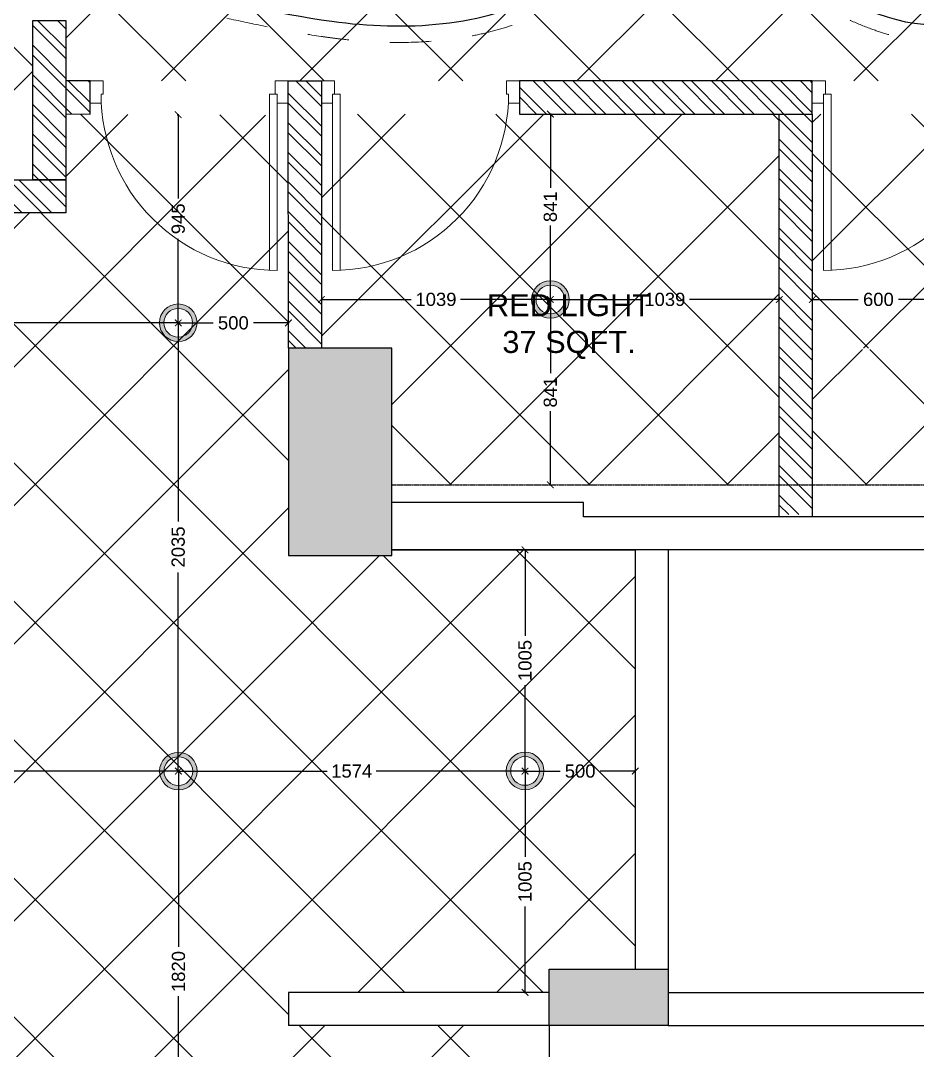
# Model space of a CAD drawing. Header units: millimetres. Extents: x 1464389 to 1998638, y -29162 to 256806.
# Drawn here: x 1804120 to 1808190, y 201636 to 206310 of the extents above; entities that cross this region are included whole.
import ezdxf

# ---------------------------------------------------------------- set-up
doc = ezdxf.new("R2010")
doc.units = ezdxf.units.MM
doc.header["$LTSCALE"] = 15
doc.header["$PDMODE"] = 35
doc.linetypes.add('DASHED2', pattern=[0.375, 0.25, -0.125])
doc.linetypes.add('JIS_02_1.2', pattern=[2.5, 1.25, -1.25])
doc.layers.get('0').update_dxf_attribs({"lineweight": 5})
for name, color, linetype in [('0_COVE_loop', 30, 'Continuous'), ('GFC Columns', 6, 'Continuous'), ('GFC Walls', 14, 'Continuous'), ('Layer 1', 7, 'Continuous'), ('NEW WALL', 5, 'Continuous'), ('S-col-3', 3, 'Continuous'), ('Text', 250, 'Continuous')]:
    doc.layers.add(name, color=color, linetype=linetype)
for name, color, linetype, lineweight in [('A-Walls', 1, 'Continuous', 30), ('DOOR', 124, 'Continuous', 9), ('Hatch', 252, 'Continuous', 15), ('hidden line', 251, 'JIS_02_1.2', 20), ('ledge wall line', 252, 'Continuous', 13)]:
    doc.layers.add(name, color=color, linetype=linetype, lineweight=lineweight)
doc.styles.add('ARIAL', font='arial.ttf')
doc.dimstyles.new('SC-25', dxfattribs={"dimtxt": 60, "dimasz": 30, "dimexe": 0, "dimexo": 0, "dimgap": 25, "dimtad": 0, "dimdec": 0, "dimzin": 0, "dimdsep": 46, "dimtxsty": 'ARIAL', "dimblk": 'ARCHTICK', "dimcen": 0.09, "dimdle": 3, "dimclrd": 251, "dimclre": 251, "dimclrt": 1, "dimadec": 0, "dimazin": 0, "dimtfac": 1, "dimtdec": 0, "dimtofl": 0, "dimtmove": 0, "dimatfit": 2, "dimfxl": 100, "dimtolj": 1, "dimtzin": 0, "dimarcsym": 0})
pattern_1 = [(45, (656328.93, 99855.36), (-314.30896, 314.30896), []), (135, (656328.93, 99855.36), (-314.30896, -314.30896), [])]

# ---------------------------------------------------------------- blocks, each defined once
blk = doc.blocks.new('terrace site dwg')
at = {"layer": 'GFC Columns'}
for p, q in [((2568414.5, 862258.2), (2568414.5, 861318.2)), ((2568414.5, 861318.2), (2568884.5, 861318.2))]:
    blk.add_line(p, q, dxfattribs=at)
blk.add_lwpolyline([(2568884.5, 861318.2), (2568884.5, 862258.2), (2568414.5, 862258.2)], dxfattribs=at)
blk.add_lwpolyline([(2569598.5, 859439.6), (2570138.5, 859439.6), (2570138.5, 859184.6), (2569598.5, 859184.6)], close=True, dxfattribs=at)
at = {"layer": 'GFC Walls'}
for p, q in [((2569754.5, 861558.2), (2568884.5, 861558.2)), ((2569754.5, 861493.2), (2569754.5, 861558.2)), ((2573624.5, 861493.2), (2569754.5, 861493.2)), ((2574099.5, 861343.2), (2568884.5, 861343.2)), ((2568884.5, 861343.2), (2569988.5, 861343.2)), ((2569988.5, 861343.2), (2569988.5, 859439.6)), ((2570138.5, 861343.2), (2570138.5, 859439.6)), ((2569598.5, 859334.6), (2568414.5, 859334.6)), ((2568414.5, 859334.6), (2568414.5, 859184.6)), ((2570138.5, 859334.6), (2576488.5, 859334.6)), ((2569598.5, 859184.6), (2568414.5, 859184.6)), ((2569598.5, 859184.6), (2569598.5, 858168.2)), ((2570138.5, 859184.6), (2576488.5, 859184.6))]:
    blk.add_line(p, q, dxfattribs=at)
at = {"layer": 'GFC Walls', "color": 252, "linetype": 'DASHED2', "ltscale": 0.01, "true_color": 0x939598}
blk.add_lwpolyline([(2568885.5, 861638.2), (2576488.5, 861638.2)], dxfattribs=at)
blk = doc.blocks.new('D900')
for points in [[(0, 840), (0, 900), (100, 900), (100, 850), (60, 850), (60, 840)], [(0, 60), (0, 0), (100, 0), (100, 50), (60, 50), (60, 60)]]:
    blk.add_lwpolyline(points, close=True)
blk.add_lwpolyline([(60, 850, -0.414214), (860, 50), (60, 50), (60, 85), (859.2, 85)], format="xyb")
blk = doc.blocks.new('DOOR TERRACE')
at = {"layer": 'DOOR'}
for p, xscale, yscale, zscale, rotation in [((1154640.1, -155014.6), -0.9999563330010446, 0.9999563330010446, 0.9999563330010446, 89.99999998047635), ((1157018.8, -155014.6), 1.000017408152323, 1.000017408152323, 1.000017408152323, 270.0000000195236)]:
    blk.add_blockref('D900', p, dxfattribs=dict(at, xscale=xscale, yscale=yscale, zscale=zscale, rotation=rotation))
at = {"layer": 'DOOR', "rotation": 270.0000000195236}
blk.add_blockref('D900', (1154790.1, -155014.6), dxfattribs=at)
blk = doc.blocks.new('INTERNAL WALLS FIFFTH')
at = {"layer": 'NEW WALL', "ltscale": 0.25}
for points in [[(1153479.8, -155462.6), (1153479.8, -154740.4), (1153629.8, -154740.4), (1153629.8, -155462.6)], [(1153629.8, -155163.9), (1153740.1, -155164.6), (1153740.1, -155014.6), (1153629.8, -155013.9)], [(1154640.1, -155014.6), (1154790.1, -155014.6), (1154790.8, -156227.5), (1154640.8, -156227.5)], [(1155690.1, -155164.6), (1157018.8, -155164.6), (1157018.8, -155014.6), (1155690.1, -155014.6)], [(1157018.8, -156992.7), (1156868.8, -156992.7), (1156868.8, -155164.6), (1157018.8, -155164.6)], [(1151181.8, -155462.6), (1153629.8, -155462.6), (1153629.8, -155612.6), (1151181.8, -155612.6)]]:
    blk.add_lwpolyline(points, close=True, dxfattribs=at)
blk = doc.blocks.new('Hanging light')
h = blk.add_hatch(color=30)
h.dxf.hatch_style = 1
h.set_gradient(color1=(242, 103, 34), color2=(255, 255, 0), name='CYLINDER')
h.paths.add_polyline_path([(163326.4, 34665.3, 1), (163155.9, 34665.3, 1)])
h.paths.add_polyline_path([(163175.9, 34665.3, -1), (163306.4, 34665.3, -1)], flags=16)
at = {"color": 3}
for radius in [85.2, 65.2]:
    blk.add_circle((163241.2, 34665.3), radius, dxfattribs=at)
blk = doc.blocks.new('_ArchTick')
at = {"color": 0, "linetype": 'ByBlock', "const_width": 0.15}
blk.add_lwpolyline([(-0.5, -0.5), (0.5, 0.5)], dxfattribs=at)
blk = doc.blocks.new('*D1018')
at = {"color": 251, "lineweight": -2, "ltscale": 0.25, "transparency": 16777216}
for p, q in [((1802373.4, 204938.3), (1803490.7, 204938.3)), ((1802376.4, 204939.1), (1802376.4, 204938.3)), ((1804838.1, 204938.3), (1803720.7, 204938.3)), ((1804835.1, 204939.1), (1804835.1, 204938.3))]:
    blk.add_line(p, q, dxfattribs=at)
at = {"layer": 'Defpoints', "color": 0, "ltscale": 0.25, "transparency": 16777216}
for p in [(1802376.4, 204939.1), (1804835.1, 204939.1), (1804835.1, 204938.3)]:
    blk.add_point(p, dxfattribs=at)
at = {"color": 251, "lineweight": -2, "ltscale": 0.25, "transparency": 16777216, "xscale": 30, "yscale": 30, "zscale": 30, "rotation": 180}
blk.add_blockref('_ArchTick', (1802376.4, 204938.3), dxfattribs=at)
at = {"color": 251, "lineweight": -2, "ltscale": 0.25, "transparency": 16777216, "xscale": 30, "yscale": 30, "zscale": 30}
blk.add_blockref('_ArchTick', (1804835.1, 204938.3), dxfattribs=at)
at = {"color": 1, "ltscale": 0.25, "transparency": 16777216, "insert": (1803605.7, 204938.3), "char_height": 60, "attachment_point": 5, "style": 'ARIAL'}
blk.add_mtext('\\A1;2460', dxfattribs=at)
blk = doc.blocks.new('*D1019')
at = {"color": 251, "lineweight": -2, "ltscale": 0.25, "transparency": 16777216}
for p, q in [((1802373.4, 202904), (1803491, 202904)), ((1802376.4, 202904), (1802376.4, 202904)), ((1804838.7, 202904), (1803721, 202904))]:
    blk.add_line(p, q, dxfattribs=at)
at = {"layer": 'Defpoints', "color": 0, "ltscale": 0.25, "transparency": 16777216}
for p in [(1802376.4, 202904), (1804835.7, 202904), (1804835.7, 202904)]:
    blk.add_point(p, dxfattribs=at)
at = {"color": 251, "lineweight": -2, "ltscale": 0.25, "transparency": 16777216, "xscale": 30, "yscale": 30, "zscale": 30, "rotation": 180}
blk.add_blockref('_ArchTick', (1802376.4, 202904), dxfattribs=at)
at = {"color": 251, "lineweight": -2, "ltscale": 0.25, "transparency": 16777216, "xscale": 30, "yscale": 30, "zscale": 30}
blk.add_blockref('_ArchTick', (1804835.7, 202904), dxfattribs=at)
at = {"color": 1, "ltscale": 0.25, "transparency": 16777216, "insert": (1803606, 202904), "char_height": 60, "attachment_point": 5, "style": 'ARIAL'}
blk.add_mtext('\\A1;2460', dxfattribs=at)
blk = doc.blocks.new('*D1020')
at = {"color": 251, "lineweight": -2, "ltscale": 0.25, "transparency": 16777216}
for p, q in [((1804832.7, 202904), (1805510.9, 202904)), ((1804835.7, 202904), (1804835.7, 202904)), ((1806412.4, 202904), (1805734.2, 202904)), ((1806409.4, 202904), (1806409.4, 202904))]:
    blk.add_line(p, q, dxfattribs=at)
at = {"layer": 'Defpoints', "color": 0, "ltscale": 0.25, "transparency": 16777216}
for p in [(1804835.7, 202904), (1806409.4, 202904), (1806409.4, 202904)]:
    blk.add_point(p, dxfattribs=at)
at = {"color": 251, "lineweight": -2, "ltscale": 0.25, "transparency": 16777216, "xscale": 30, "yscale": 30, "zscale": 30, "rotation": 180}
blk.add_blockref('_ArchTick', (1804835.7, 202904), dxfattribs=at)
at = {"color": 251, "lineweight": -2, "ltscale": 0.25, "transparency": 16777216, "xscale": 30, "yscale": 30, "zscale": 30}
blk.add_blockref('_ArchTick', (1806409.4, 202904), dxfattribs=at)
at = {"color": 1, "ltscale": 0.25, "transparency": 16777216, "insert": (1805622.5, 202904), "char_height": 60, "attachment_point": 5, "style": 'ARIAL'}
blk.add_mtext('\\A1;1574', dxfattribs=at)
blk = doc.blocks.new('*D1021')
at = {"color": 251, "lineweight": -2, "ltscale": 0.25, "transparency": 16777216}
for p, q in [((1806406.4, 202904), (1806568.2, 202904)), ((1806912.4, 202904), (1806750.6, 202904))]:
    blk.add_line(p, q, dxfattribs=at)
at = {"layer": 'Defpoints', "color": 0, "ltscale": 0.25, "transparency": 16777216}
for p in [(1806409.4, 202904), (1806909.4, 202904), (1806909.4, 202904)]:
    blk.add_point(p, dxfattribs=at)
at = {"color": 251, "lineweight": -2, "ltscale": 0.25, "transparency": 16777216, "xscale": 30, "yscale": 30, "zscale": 30, "rotation": 180}
blk.add_blockref('_ArchTick', (1806409.4, 202904), dxfattribs=at)
at = {"color": 251, "lineweight": -2, "ltscale": 0.25, "transparency": 16777216, "xscale": 30, "yscale": 30, "zscale": 30}
blk.add_blockref('_ArchTick', (1806909.4, 202904), dxfattribs=at)
at = {"color": 1, "ltscale": 0.25, "transparency": 16777216, "insert": (1806659.4, 202904), "char_height": 60, "attachment_point": 5, "style": 'ARIAL'}
blk.add_mtext('\\A1;500', dxfattribs=at)
blk = doc.blocks.new('*D1022')
at = {"color": 251, "lineweight": -2, "ltscale": 0.25, "transparency": 16777216}
for p, q in [((1806409.4, 203911.3), (1806409.4, 203518.2)), ((1806409.4, 203908.3), (1806409.4, 203908.3)), ((1806409.4, 202901), (1806409.4, 203294.2)), ((1806409.4, 202904), (1806409.4, 202904))]:
    blk.add_line(p, q, dxfattribs=at)
at = {"layer": 'Defpoints', "color": 0, "ltscale": 0.25, "transparency": 16777216}
for p in [(1806409.4, 203908.3), (1806409.4, 203908.3), (1806409.4, 202904)]:
    blk.add_point(p, dxfattribs=at)
at = {"color": 251, "lineweight": -2, "ltscale": 0.25, "transparency": 16777216, "xscale": 30, "yscale": 30, "zscale": 30}
for p, rotation in [((1806409.4, 203908.3), 90), ((1806409.4, 202904), 270)]:
    blk.add_blockref('_ArchTick', p, dxfattribs=dict(at, rotation=rotation))
at = {"color": 1, "ltscale": 0.25, "transparency": 16777216, "insert": (1806409.4, 203406.2), "char_height": 60, "attachment_point": 5, "rotation": 90, "style": 'ARIAL'}
blk.add_mtext('\\A1;1005', dxfattribs=at)
blk = doc.blocks.new('*D1023')
at = {"color": 251, "lineweight": -2, "ltscale": 0.25, "transparency": 16777216}
for p, q in [((1806409.4, 202907.8), (1806409.4, 202514.3)), ((1806409.4, 202904.8), (1806409.4, 202904.8)), ((1806409.4, 201896.8), (1806409.4, 202290.3)), ((1806409.4, 201899.8), (1806409.4, 201899.8))]:
    blk.add_line(p, q, dxfattribs=at)
at = {"layer": 'Defpoints', "color": 0, "ltscale": 0.25, "transparency": 16777216}
for p in [(1806409.4, 202904.8), (1806409.4, 201899.8), (1806409.4, 201899.8)]:
    blk.add_point(p, dxfattribs=at)
at = {"color": 251, "lineweight": -2, "ltscale": 0.25, "transparency": 16777216, "xscale": 30, "yscale": 30, "zscale": 30}
for p, rotation in [((1806409.4, 202904.8), 90), ((1806409.4, 201899.8), 270)]:
    blk.add_blockref('_ArchTick', p, dxfattribs=dict(at, rotation=rotation))
at = {"color": 1, "ltscale": 0.25, "transparency": 16777216, "insert": (1806409.4, 202402.3), "char_height": 60, "attachment_point": 5, "rotation": 90, "style": 'ARIAL'}
blk.add_mtext('\\A1;1005', dxfattribs=at)
blk = doc.blocks.new('*D1028')
at = {"color": 251, "lineweight": -2, "ltscale": 0.25, "transparency": 16777216}
for p, q in [((1804829.6, 205883.4), (1804835.1, 205883.4)), ((1804835.1, 205886.4), (1804835.1, 205502.4)), ((1804835.1, 204935.3), (1804835.1, 205319.3)), ((1804838.1, 204938.3), (1804835.1, 204938.3))]:
    blk.add_line(p, q, dxfattribs=at)
at = {"layer": 'Defpoints', "color": 0, "ltscale": 0.25, "transparency": 16777216}
for p in [(1804829.6, 205883.4), (1804835.1, 205883.4), (1804838.1, 204938.3)]:
    blk.add_point(p, dxfattribs=at)
at = {"color": 251, "lineweight": -2, "ltscale": 0.25, "transparency": 16777216, "xscale": 30, "yscale": 30, "zscale": 30}
for p, rotation in [((1804835.1, 205883.4), 90), ((1804835.1, 204938.3), 270)]:
    blk.add_blockref('_ArchTick', p, dxfattribs=dict(at, rotation=rotation))
at = {"color": 1, "ltscale": 0.25, "transparency": 16777216, "insert": (1804835.1, 205410.9), "char_height": 60, "attachment_point": 5, "rotation": 90, "style": 'ARIAL'}
blk.add_mtext('\\A1;945', dxfattribs=at)
blk = doc.blocks.new('*D1029')
at = {"color": 251, "lineweight": -2, "ltscale": 0.25, "transparency": 16777216}
for p, q in [((1804832.1, 204938.3), (1804994, 204938.3)), ((1804835.1, 204938.7), (1804835.1, 204938.3)), ((1805338.3, 204938.3), (1805176.4, 204938.3)), ((1805335.3, 204938.3), (1805335.3, 204938.3))]:
    blk.add_line(p, q, dxfattribs=at)
at = {"layer": 'Defpoints', "color": 0, "ltscale": 0.25, "transparency": 16777216}
for p in [(1804835.1, 204938.7), (1805335.3, 204938.3), (1805335.3, 204938.3)]:
    blk.add_point(p, dxfattribs=at)
at = {"color": 251, "lineweight": -2, "ltscale": 0.25, "transparency": 16777216, "xscale": 30, "yscale": 30, "zscale": 30, "rotation": 180}
blk.add_blockref('_ArchTick', (1804835.1, 204938.3), dxfattribs=at)
at = {"color": 251, "lineweight": -2, "ltscale": 0.25, "transparency": 16777216, "xscale": 30, "yscale": 30, "zscale": 30}
blk.add_blockref('_ArchTick', (1805335.3, 204938.3), dxfattribs=at)
at = {"color": 1, "ltscale": 0.25, "transparency": 16777216, "insert": (1805085.2, 204938.3), "char_height": 60, "attachment_point": 5, "style": 'ARIAL'}
blk.add_mtext('\\A1;500', dxfattribs=at)
blk = doc.blocks.new('*D1030')
at = {"color": 251, "lineweight": -2, "ltscale": 0.25, "transparency": 16777216}
for p, q in [((1804835.1, 204941.7), (1804835.1, 204036.7)), ((1804835.1, 204938.7), (1804835.1, 204938.7)), ((1804835.1, 202901), (1804835.1, 203806)), ((1804835.7, 202904), (1804835.1, 202904))]:
    blk.add_line(p, q, dxfattribs=at)
at = {"layer": 'Defpoints', "color": 0, "ltscale": 0.25, "transparency": 16777216}
for p in [(1804835.1, 204938.7), (1804835.1, 204938.7), (1804835.7, 202904)]:
    blk.add_point(p, dxfattribs=at)
at = {"color": 251, "lineweight": -2, "ltscale": 0.25, "transparency": 16777216, "xscale": 30, "yscale": 30, "zscale": 30}
for p, rotation in [((1804835.1, 204938.7), 90), ((1804835.1, 202904), 270)]:
    blk.add_blockref('_ArchTick', p, dxfattribs=dict(at, rotation=rotation))
at = {"color": 1, "ltscale": 0.25, "transparency": 16777216, "insert": (1804835.1, 203921.4), "char_height": 60, "attachment_point": 5, "rotation": 90, "style": 'ARIAL'}
blk.add_mtext('\\A1;2035', dxfattribs=at)
blk = doc.blocks.new('*D1031')
at = {"color": 251, "lineweight": -2, "ltscale": 0.25, "transparency": 16777216}
for p, q in [((1804835.7, 202904), (1804836.2, 202904)), ((1804836.2, 202907), (1804836.2, 202106)), ((1804836.2, 201081.6), (1804836.2, 201882.6)), ((1804836.7, 201084.6), (1804836.2, 201084.6))]:
    blk.add_line(p, q, dxfattribs=at)
at = {"layer": 'Defpoints', "color": 0, "ltscale": 0.25, "transparency": 16777216}
for p in [(1804835.7, 202904), (1804836.2, 201084.6), (1804836.7, 201084.6)]:
    blk.add_point(p, dxfattribs=at)
at = {"color": 251, "lineweight": -2, "ltscale": 0.25, "transparency": 16777216, "xscale": 30, "yscale": 30, "zscale": 30}
for p, rotation in [((1804836.2, 202904), 90), ((1804836.2, 201084.6), 270)]:
    blk.add_blockref('_ArchTick', p, dxfattribs=dict(at, rotation=rotation))
at = {"color": 1, "ltscale": 0.25, "transparency": 16777216, "insert": (1804836.2, 201994.3), "char_height": 60, "attachment_point": 5, "rotation": 90, "style": 'ARIAL'}
blk.add_mtext('\\A1;1820', dxfattribs=at)
blk = doc.blocks.new('*D1032')
at = {"color": 251, "lineweight": -2, "ltscale": 0.25, "transparency": 16777216}
for p, q in [((1806521.4, 205044.8), (1806932.1, 205044.8)), ((1807566.4, 205044.8), (1807155.7, 205044.8))]:
    blk.add_line(p, q, dxfattribs=at)
at = {"layer": 'Defpoints', "color": 0, "ltscale": 0.25, "transparency": 16777216}
for p in [(1806524.4, 205044.8), (1807563.4, 205044.8), (1807563.4, 205044.8)]:
    blk.add_point(p, dxfattribs=at)
at = {"color": 251, "lineweight": -2, "ltscale": 0.25, "transparency": 16777216, "xscale": 30, "yscale": 30, "zscale": 30, "rotation": 180}
blk.add_blockref('_ArchTick', (1806524.4, 205044.8), dxfattribs=at)
at = {"color": 251, "lineweight": -2, "ltscale": 0.25, "transparency": 16777216, "xscale": 30, "yscale": 30, "zscale": 30}
blk.add_blockref('_ArchTick', (1807563.4, 205044.8), dxfattribs=at)
at = {"color": 1, "ltscale": 0.25, "transparency": 16777216, "insert": (1807043.9, 205044.8), "char_height": 60, "attachment_point": 5, "style": 'ARIAL'}
blk.add_mtext('\\A1;1039', dxfattribs=at)
blk = doc.blocks.new('*D1033')
at = {"color": 251, "lineweight": -2, "ltscale": 0.25, "transparency": 16777216}
for p, q in [((1805482.4, 205044.8), (1805893.1, 205044.8)), ((1806527.4, 205044.8), (1806116.7, 205044.8))]:
    blk.add_line(p, q, dxfattribs=at)
at = {"layer": 'Defpoints', "color": 0, "ltscale": 0.25, "transparency": 16777216}
for p in [(1805485.4, 205044.8), (1805485.4, 205044.8), (1806524.4, 205044.8)]:
    blk.add_point(p, dxfattribs=at)
at = {"color": 251, "lineweight": -2, "ltscale": 0.25, "transparency": 16777216, "xscale": 30, "yscale": 30, "zscale": 30, "rotation": 180}
blk.add_blockref('_ArchTick', (1805485.4, 205044.8), dxfattribs=at)
at = {"color": 251, "lineweight": -2, "ltscale": 0.25, "transparency": 16777216, "xscale": 30, "yscale": 30, "zscale": 30}
blk.add_blockref('_ArchTick', (1806524.4, 205044.8), dxfattribs=at)
at = {"color": 1, "ltscale": 0.25, "transparency": 16777216, "insert": (1806004.9, 205044.8), "char_height": 60, "attachment_point": 5, "style": 'ARIAL'}
blk.add_mtext('\\A1;1039', dxfattribs=at)
blk = doc.blocks.new('*D1034')
at = {"color": 251, "lineweight": -2, "ltscale": 0.25, "transparency": 16777216}
for p, q in [((1806524.4, 205889.3), (1806524.4, 205551.1)), ((1806524.4, 205886.3), (1806524.4, 205886.3)), ((1806524.4, 205041.8), (1806524.4, 205380)), ((1806524.4, 205044.8), (1806524.4, 205044.8))]:
    blk.add_line(p, q, dxfattribs=at)
at = {"layer": 'Defpoints', "color": 0, "ltscale": 0.25, "transparency": 16777216}
for p in [(1806524.4, 205886.3), (1806524.4, 205886.3), (1806524.4, 205044.8)]:
    blk.add_point(p, dxfattribs=at)
at = {"color": 251, "lineweight": -2, "ltscale": 0.25, "transparency": 16777216, "xscale": 30, "yscale": 30, "zscale": 30}
for p, rotation in [((1806524.4, 205886.3), 90), ((1806524.4, 205044.8), 270)]:
    blk.add_blockref('_ArchTick', p, dxfattribs=dict(at, rotation=rotation))
at = {"color": 1, "ltscale": 0.25, "transparency": 16777216, "insert": (1806524.4, 205465.5), "char_height": 60, "attachment_point": 5, "rotation": 90, "style": 'ARIAL'}
blk.add_mtext('\\A1;841', dxfattribs=at)
blk = doc.blocks.new('*D1035')
at = {"color": 251, "lineweight": -2, "ltscale": 0.25, "transparency": 16777216}
for p, q in [((1806524.4, 205047.8), (1806524.4, 204709.6)), ((1806524.4, 205044.8), (1806524.4, 205044.8)), ((1806524.4, 204200.3), (1806524.4, 204538.5)), ((1806524.4, 204203.3), (1806524.4, 204203.3))]:
    blk.add_line(p, q, dxfattribs=at)
at = {"layer": 'Defpoints', "color": 0, "ltscale": 0.25, "transparency": 16777216}
for p in [(1806524.4, 205044.8), (1806524.4, 204203.3), (1806524.4, 204203.3)]:
    blk.add_point(p, dxfattribs=at)
at = {"color": 251, "lineweight": -2, "ltscale": 0.25, "transparency": 16777216, "xscale": 30, "yscale": 30, "zscale": 30}
for p, rotation in [((1806524.4, 205044.8), 90), ((1806524.4, 204203.3), 270)]:
    blk.add_blockref('_ArchTick', p, dxfattribs=dict(at, rotation=rotation))
at = {"color": 1, "ltscale": 0.25, "transparency": 16777216, "insert": (1806524.4, 204624.1), "char_height": 60, "attachment_point": 5, "rotation": 90, "style": 'ARIAL'}
blk.add_mtext('\\A1;841', dxfattribs=at)
blk = doc.blocks.new('*D1039')
at = {"color": 251, "lineweight": -2, "ltscale": 0.25, "transparency": 16777216}
for p, q in [((1807710.4, 205044.8), (1807922.1, 205044.8)), ((1808316.4, 205044.8), (1808104.8, 205044.8))]:
    blk.add_line(p, q, dxfattribs=at)
at = {"layer": 'Defpoints', "color": 0, "ltscale": 0.25, "transparency": 16777216}
for p in [(1807713.4, 205044.8), (1807713.4, 205044.8), (1808313.4, 205044.8)]:
    blk.add_point(p, dxfattribs=at)
at = {"color": 251, "lineweight": -2, "ltscale": 0.25, "transparency": 16777216, "xscale": 30, "yscale": 30, "zscale": 30, "rotation": 180}
blk.add_blockref('_ArchTick', (1807713.4, 205044.8), dxfattribs=at)
at = {"color": 251, "lineweight": -2, "ltscale": 0.25, "transparency": 16777216, "xscale": 30, "yscale": 30, "zscale": 30}
blk.add_blockref('_ArchTick', (1808313.4, 205044.8), dxfattribs=at)
at = {"color": 1, "ltscale": 0.25, "transparency": 16777216, "insert": (1808013.4, 205044.8), "char_height": 60, "attachment_point": 5, "style": 'ARIAL'}
blk.add_mtext('\\A1;600', dxfattribs=at)
blk = doc.blocks.new('curved light terrace')
at = {"layer": 'hidden line', "color": 31, "ltscale": 10, "true_color": 0xfecc66}
blk.add_open_spline([(1018461.1, -248271.9), (1018506.7, -248277.5), (1018552.5, -248284.5), (1018651.8, -248301.6), (1018705.3, -248312.1), (1018813.2, -248334.2), (1018867.6, -248345.9), (1018977.3, -248369.2), (1019032.7, -248380.7), (1019144.7, -248402.2), (1019201.3, -248412.2), (1019273.4, -248422.7), (1019288.3, -248424.8), (1019318.2, -248428.7), (1019333.2, -248430.6), (1019378.3, -248435.7), (1019408.4, -248438.6), (1019499.2, -248445.7), (1019560.1, -248448.2), (1019681.9, -248447.6), (1019742.9, -248444.6), (1019864.3, -248432), (1019924.8, -248422.5), (1020044.4, -248395.8), (1020103.6, -248378.6), (1020178.4, -248351.1), (1020195, -248344.6), (1020244.5, -248324), (1020277.1, -248308.8), (1020313.6, -248289.7), (1020318.1, -248287.4), (1020326.5, -248282.9), (1020330.5, -248280.7), (1020338.5, -248276.3), (1020342.5, -248274.1), (1020354.3, -248267.4), (1020362.2, -248262.9), (1020385.6, -248249.2), (1020400.9, -248239.8), (1020438.6, -248216.4), (1020460.6, -248202.2), (1020504, -248174.3), (1020525.3, -248160.5), (1020567.3, -248134), (1020588, -248121.3), (1020628.8, -248097.7), (1020648.9, -248086.7), (1020684.2, -248069.4), (1020699.5, -248062.5), (1020729.7, -248050.4), (1020744.6, -248045.2), (1020764.5, -248039.4), (1020769.6, -248038), (1020779, -248035.7), (1020783.3, -248034.7), (1020790.2, -248033.3), (1020792.9, -248032.8), (1020800.8, -248031.3), (1020806.1, -248030.5), (1020816.7, -248029), (1020822.1, -248028.4), (1020838.3, -248026.9), (1020849.3, -248026.3), (1020871.5, -248026.1), (1020882.9, -248026.5), (1020911.6, -248028.4), (1020929.2, -248030.6), (1020965.2, -248036.7), (1020983.6, -248040.6), (1021021, -248050.2), (1021040, -248055.9), (1021078.6, -248068.6), (1021098.1, -248075.7), (1021137.7, -248091.2), (1021157.8, -248099.6), (1021208.6, -248122), (1021239.6, -248136.6), (1021302.2, -248167.5), (1021333.9, -248183.6), (1021397.5, -248216.6), (1021429.5, -248233.4), (1021493.8, -248266.9), (1021526.1, -248283.5), (1021590.9, -248315.6), (1021623.3, -248331.1), (1021688.4, -248360.2), (1021721, -248373.7), (1021779.4, -248395.2), (1021805.2, -248403.8), (1021857, -248418.6), (1021882.9, -248424.9), (1021929.6, -248433.4), (1021950.4, -248436.3), (1021991.9, -248439.9), (1022012.8, -248440.5), (1022054.5, -248439.4), (1022075.3, -248437.5), (1022113.4, -248431.5), (1022130.7, -248427.7), (1022155.8, -248420.6), (1022163.7, -248418.2), (1022174.3, -248414.5), (1022176.9, -248413.6), (1022182.3, -248411.6), (1022184.9, -248410.6), (1022192.8, -248407.5), (1022198, -248405.4), (1022213.6, -248398.7), (1022223.7, -248393.9), (1022249.1, -248381), (1022264.1, -248372.5), (1022293.4, -248354.6), (1022307.8, -248345.1), (1022335.9, -248325.6), (1022349.8, -248315.5), (1022377.1, -248295), (1022390.6, -248284.5), (1022417.3, -248263.6), (1022430.6, -248253.1), (1022457, -248232.2), (1022470.1, -248221.9), (1022496.3, -248201.7), (1022509.3, -248191.8), (1022538.9, -248170.2), (1022555.4, -248158.6), (1022588.5, -248137.2), (1022605.1, -248127.3), (1022624.3, -248117), (1022627, -248115.6), (1022632.5, -248112.8), (1022635.2, -248111.4), (1022643.4, -248107.4), (1022648.9, -248104.8), (1022665.5, -248097.2), (1022676.8, -248092.5), (1022710.8, -248079.5), (1022733.9, -248072.1), (1022781.6, -248059.7), (1022806.1, -248054.7), (1022856.3, -248046.8), (1022882, -248043.9), (1022934.5, -248040.1), (1022961.3, -248039.2), (1023015.8, -248039.2), (1023043.5, -248040), (1023114.6, -248044.2), (1023158.4, -248048.5), (1023247.3, -248060), (1023292.2, -248067.2), (1023382.6, -248083.4), (1023428.1, -248092.5), (1023518.8, -248111.6), (1023564.2, -248121.7), (1023654.2, -248141.9), (1023699, -248152), (1023787.3, -248171.4), (1023830.9, -248180.6), (1023909.6, -248195.8), (1023945, -248202.1), (1024014.5, -248212.8), (1024048.6, -248217.1), (1024108.7, -248222.7), (1024135, -248224.3), (1024186.4, -248225.6), (1024211.7, -248225.2), (1024256.2, -248222.3), (1024275.6, -248220.2), (1024313.7, -248214.3), (1024332.4, -248210.3), (1024365.6, -248201.3), (1024380.3, -248196.5), (1024408.9, -248185.3), (1024422.9, -248178.9), (1024442.5, -248168.4), (1024448.4, -248165.1), (1024457.2, -248159.7), (1024460.1, -248157.8), (1024466, -248154), (1024469, -248152), (1024477.6, -248146), (1024483.3, -248141.8), (1024500.6, -248128.2), (1024511.9, -248118.1), (1024533.1, -248096.8), (1024543.1, -248085.5), (1024561.8, -248061.9), (1024570.6, -248049.5), (1024587.1, -248023.9), (1024594.8, -248010.6), (1024609.2, -247983.1), (1024615.9, -247969), (1024628.4, -247939.9), (1024634.1, -247924.9), (1024647.9, -247885.6), (1024655.3, -247860.7), (1024668.5, -247809.2), (1024674.2, -247782.6), (1024684.1, -247727.9), (1024688.3, -247699.8), (1024693.6, -247657.7), (1024695.1, -247644.3), (1024681.8, -247423.1)], degree=3, knots=[1094.655962, 1094.655962, 1094.655962, 1094.655962, 1238.979574, 1238.979574, 1405.413159, 1405.413159, 1571.846744, 1571.846744, 1738.28033, 1738.28033, 1904.713915, 1904.713915, 1947.91619, 1947.91619, 1991.118465, 1991.118465, 2077.523014, 2077.523014, 2250.332114, 2250.332114, 2423.141213, 2423.141213, 2595.950313, 2595.950313, 2768.759412, 2768.759412, 2818.279803, 2818.279803, 2917.320585, 2917.320585, 2930.974832, 2930.974832, 2943.425615, 2943.425615, 2955.876398, 2955.876398, 2980.777963, 2980.777963, 3030.581093, 3030.581093, 3104.55808, 3104.55808, 3178.535067, 3178.535067, 3252.512054, 3252.512054, 3326.489041, 3326.489041, 3384.353571, 3384.353571, 3442.218101, 3442.218101, 3462.512672, 3462.512672, 3479.493354, 3479.493354, 3490.004292, 3490.004292, 3511.026166, 3511.026166, 3532.048041, 3532.048041, 3574.091791, 3574.091791, 3616.13554, 3616.13554, 3679.289897, 3679.289897, 3742.444255, 3742.444255, 3805.598612, 3805.598612, 3868.752969, 3868.752969, 3931.907327, 3931.907327, 4027.528736, 4027.528736, 4123.150145, 4123.150145, 4218.771554, 4218.771554, 4314.392963, 4314.392963, 4410.014372, 4410.014372, 4505.635782, 4505.635782, 4580.88553, 4580.88553, 4656.135279, 4656.135279, 4715.847323, 4715.847323, 4775.559367, 4775.559367, 4835.271412, 4835.271412, 4885.186948, 4885.186948, 4908.239352, 4908.239352, 4916.115529, 4916.115529, 4923.991705, 4923.991705, 4939.744059, 4939.744059, 4971.248767, 4971.248767, 5019.994389, 5019.994389, 5068.740011, 5068.740011, 5117.485633, 5117.485633, 5166.231255, 5166.231255, 5214.976876, 5214.976876, 5263.722498, 5263.722498, 5312.46812, 5312.46812, 5374.332509, 5374.332509, 5436.196897, 5436.196897, 5446.252821, 5446.252821, 5456.308745, 5456.308745, 5476.420593, 5476.420593, 5516.64429, 5516.64429, 5595.668537, 5595.668537, 5674.692784, 5674.692784, 5753.717032, 5753.717032, 5832.741279, 5832.741279, 5911.765527, 5911.765527, 6032.860653, 6032.860653, 6153.955779, 6153.955779, 6275.050905, 6275.050905, 6396.146031, 6396.146031, 6517.241157, 6517.241157, 6638.336283, 6638.336283, 6739.929951, 6739.929951, 6841.523619, 6841.523619, 6922.690974, 6922.690974, 7003.858328, 7003.858328, 7068.466968, 7068.466968, 7133.075608, 7133.075608, 7185.706641, 7185.706641, 7238.337673, 7238.337673, 7261.436728, 7261.436728, 7273.398902, 7273.398902, 7285.361077, 7285.361077, 7309.285426, 7309.285426, 7360.841815, 7360.841815, 7412.398203, 7412.398203, 7463.954591, 7463.954591, 7515.51098, 7515.51098, 7567.067368, 7567.067368, 7618.623757, 7618.623757, 7699.403259, 7699.403259, 7780.182761, 7780.182761, 7860.962263, 7860.962263, 7898.093192, 7898.093192, 7898.093192, 7898.093192], dxfattribs=at)
at = {"layer": 'Layer 1', "color": 31, "ltscale": 10, "true_color": 0xfecc66}
blk.add_open_spline([(1018551.1, -248208.8), (1018800.5, -248247.1), (1019372.5, -248408.7), (1020183.6, -248370.8), (1021005.2, -247640.7), (1021948, -248711), (1022881.3, -247593.9), (1024379, -248518), (1024599.5, -247842.7), (1024575.1, -247423.1)], degree=3, knots=[2777.531596, 2777.531596, 2777.531596, 2777.531596, 3542.339728, 4532.75173, 5090.221697, 6510.550581, 7040.875977, 8872.522864, 9498.191136, 9498.191136, 9498.191136, 9498.191136], dxfattribs=at)

msp = doc.modelspace()

# ---------------------------------------------------------------- hatches: boundary and pattern name
at = {"layer": 'Hatch', "ltscale": 0.25}
h = msp.add_hatch(dxfattribs=at)
h.set_pattern_fill('ANSI37', color=256, scale=140)
h.set_pattern_definition(pattern_1)
h.paths.add_polyline_path([(1805524.4, 211825.8), (1805974.2, 211825.8), (1805974.2, 215013.3), (1804324.4, 215013.3), (1804324.4, 206037), (1810869, 206036.3), (1810869, 207236.3), (1805524.4, 207236.3)])
h = msp.add_hatch(dxfattribs=at)
h.set_pattern_fill('ANSI37', color=256, scale=140)
h.set_pattern_definition(pattern_1)
h.paths.add_polyline_path([(1804174.4, 207210.5), (1802229.7, 207210.5), (1802229.7, 210033.5), (1800059.6, 210033.3), (1800060.4, 206038.3), (1801876.4, 206038.3), (1801876.4, 205588.3), (1804174.4, 205588.3)])
h = msp.add_hatch(dxfattribs=at)
h.set_pattern_fill('ANSI37', color=256, scale=140)
h.set_pattern_definition(pattern_1)
h.paths.add_polyline_path([(1806909.4, 203908.3), (1805805.4, 203908.3), (1805805.4, 203883.3), (1805335.4, 203883.3), (1805335.4, 204823.3), (1805334.8, 205880.5), (1804324.4, 205886.3), (1804324.4, 205438.3), (1801876.4, 205438.3), (1801876.4, 201403.3), (1801846.4, 201403.3), (1801846.4, 200678.3), (1801876.4, 200678.3), (1801876.4, 200583.3), (1806519.4, 200583.3), (1806519.4, 201749.8), (1805335.4, 201749.8), (1805335.4, 201899.8), (1806519.4, 201899.8), (1806519.4, 202004.8), (1806909.4, 202004.8)])
h = msp.add_hatch(dxfattribs=at)
h.set_pattern_fill('ANSI37', color=256, scale=140)
h.set_pattern_definition(pattern_1)
h.paths.add_polyline_path([(1807563.4, 205886.3), (1805485.4, 205886.3), (1805485.4, 204823.3), (1807563.4, 204823.3)])
h.paths.add_polyline_path([(1807563.4, 204823.3), (1805806.4, 204823.3), (1805806.4, 204203.3), (1807563.4, 204203.3)])
h.paths.add_polyline_path([(1810869.7, 205886.3), (1807713.4, 205886.3), (1807713.4, 204823.3), (1810869.7, 204823.3)])
h.paths.add_polyline_path([(1810545.4, 204818.3), (1807713.4, 204818.3), (1807713.4, 204203.3), (1810545.4, 204203.3)])
at = {"layer": 'ledge wall line'}
h = msp.add_hatch(dxfattribs=at)
h.set_pattern_fill('ANSI32', color=256, scale=10, angle=90)
h.set_pattern_definition([(135, (-714436.75, -697251.91), (-67.351921, -67.351921), []), (135, (-714436.75, -697207.01), (-67.351921, -67.351921), [])])
h.paths.add_polyline_path([(1811019.7, 205886.3), (1810869.7, 205886.3), (1810870.4, 204818.3), (1811020.4, 204818.3)])
h.paths.add_polyline_path([(1811019.7, 206036.3), (1808613.4, 206036.3), (1808613.4, 205886.3), (1811019.7, 205886.3)])
h.paths.add_polyline_path([(1811019, 207236.3), (1810869, 207236.3), (1810869.7, 207036.3), (1811019.7, 207036.3)])
h.paths.add_polyline_path([(1807713.4, 206036.3), (1806384.7, 206036.3), (1806384.7, 205886.3), (1807563.4, 205886.3), (1807563.4, 205886.3), (1807713.4, 205886.3), (1807713.4, 205886.3), (1807563.4, 205886.3), (1807563.4, 204068.2), (1807713.4, 204068.2), (1807713.4, 205886.3), (1807563.4, 205886.3), (1807563.4, 205886.3), (1807713.4, 205886.3)])
h.paths.add_polyline_path([(1805484.7, 205936.3), (1805484.7, 205936.3), (1805484.7, 206036.3), (1805334.7, 206036.3), (1805334.7, 205936.3), (1805335.4, 204823.3), (1805485.4, 204823.3)])
h.paths.add_polyline_path([(1801876.4, 202806.3), (1801726.4, 202806.3), (1801726.4, 201403.3), (1801876.4, 201403.3)])
h.paths.add_polyline_path([(1801876.4, 206038.3), (1801726.4, 206038.3), (1801726.4, 204018.3), (1801876.4, 204018.3)])
h.paths.add_polyline_path([(1801876.4, 203868.3), (1801726.4, 203868.3), (1801726.4, 203706.3), (1801876.4, 203706.3)])
h.paths.add_polyline_path([(1801876.4, 203706.3), (1801726.4, 203706.3), (1800060.4, 203706.3), (1800060.4, 203556.3), (1801876.4, 203556.3)])
h.paths.add_polyline_path([(1804324.4, 205588.3), (1801876.4, 205588.3), (1801876.4, 205438.3), (1804324.4, 205438.3)])
h.paths.add_polyline_path([(1804324.4, 205887), (1804324.4, 205887), (1804324.4, 206037), (1804324.4, 206310.5), (1804174.4, 206310.5), (1804174.4, 205588.3), (1804324.4, 205588.3)])
h.paths.add_polyline_path([(1804434.7, 205936.3), (1804434.7, 205936.3), (1804434.7, 206036.3), (1804324.4, 206037), (1804324.4, 205887), (1804434.7, 205886.3)])
h.paths.add_polyline_path([(1800976.4, 206038.3), (1800060.4, 206038.3), (1800060.4, 205888.3), (1800976.4, 205888.3)])
h.paths.add_polyline_path([(1802379.7, 207660.5), (1802229.7, 207660.5), (1802229.7, 207210.5), (1802379.7, 207210.5)])
h.paths.add_polyline_path([(1804174.4, 207360.5), (1802379.7, 207360.5), (1802379.7, 207210.5), (1804174.4, 207210.5)])
h.paths.add_polyline_path([(1804174.4, 208560.5), (1802229.7, 208560.5), (1802229.7, 208410.5), (1804174.4, 208410.5)])
h.paths.add_polyline_path([(1804324.4, 211083.7), (1804174.4, 211083.7), (1804174.4, 207210.5), (1804324.4, 207210.5)])
h.paths.add_polyline_path([(1804324.4, 212133.7), (1801261.3, 212133.6), (1801261.3, 212132.7), (1800059.5, 212133.6), (1800059.5, 211983.6), (1801259.9, 211983.6), (1801259.9, 211983.6), (1801409.9, 211983.6), (1804324.4, 211983.7)])
h.paths.add_polyline_path([(1800509.8, 210183.6), (1800060.4, 210183.3), (1800060.4, 210033.3), (1800509.8, 210033.6)])
h.paths.add_polyline_path([(1801259.8, 210033.6), (1801259.9, 211983.6), (1801409.9, 211983.6), (1801409.8, 210183.2), (1802229.7, 210183.5), (1802229.7, 210483.5), (1802379.7, 210483.5), (1802379.7, 209310.5), (1802229.7, 209310.5), (1802229.7, 210033.5), (1801409.8, 210033.2), (1801409.8, 210033.6)])
h.paths.add_polyline_path([(1804174.4, 213363.3), (1803061.6, 213363.3), (1803061.6, 213296.2), (1803061.6, 213213.3), (1804174.4, 213213.3)])
h.paths.add_polyline_path([(1802311.3, 214263.3), (1802161.3, 214263.3), (1802161.3, 213213.3), (1802311.3, 213213.3)])
h.paths.add_polyline_path([(1804324.4, 215013.3), (1804174.4, 215013.3), (1804174.4, 213033.7), (1804224.4, 213033.7), (1804224.4, 213033.7), (1804324.4, 213033.7)])
at = {"layer": 'S-col-3'}
h = msp.add_hatch(color=1, dxfattribs=at)
h.dxf.hatch_style = 1
h.paths.add_polyline_path([(1805805.4, 204823.3), (1805335.4, 204823.3), (1805335.4, 203883.3), (1805805.4, 203883.3)])
h.paths.add_polyline_path([(1807059.4, 202004.8), (1806519.4, 202004.8), (1806519.4, 201749.8), (1807059.4, 201749.8)])
h.paths.add_polyline_path([(1811020.4, 204818.3), (1810545.4, 204818.3), (1810545.4, 203908.3), (1811020.4, 203908.3)])

# ---------------------------------------------------------------- block references
for name, p in [('DOOR TERRACE', (650694.6, 361050.9)), ('INTERNAL WALLS FIFFTH', (650694.6, 361050.9)), ('Hanging light', (1643283.2, 170379.5)), ('Hanging light', (1641593.9, 170273.7)), ('Hanging light', (1641594.5, 168238.7)), ('Hanging light', (1643168.2, 168239.5))]:
    msp.add_blockref(name, p)
at = {"layer": '0_COVE_loop'}
msp.add_blockref('curved light terrace', (786225.4, 454659), dxfattribs=at)
at = {"layer": 'A-Walls'}
msp.add_blockref('terrace site dwg', (-763079.1, -657434.9), dxfattribs=at)

# ---------------------------------------------------------------- texts
at = {"layer": 'Text', "ltscale": 0.25, "insert": (1805764.3, 205068.7), "char_height": 100, "attachment_point": 1, "style": 'ARIAL'}
msp.add_mtext_dynamic_manual_height_columns('\\pxqc;RED LIGHT \\P37 SQFT.', width=1689.485, gutter_width=250, heights=[0], dxfattribs=at)

# ---------------------------------------------------------------- dimensions: what is measured, and where the dimension line sits
at = {"ltscale": 0.25}
for base, p1, p2, picture, middle in [((1804835.1, 205883.4), (1804838.1, 204938.3), (1804829.6, 205883.4), '*D1028', (1804835.1, 205410.9)), ((1806524.3922, 205886.2947), (1806524.3922, 205044.7992), (1806524.3922, 205886.2947), '*D1034', (1806524.3922, 205465.547)), ((1806524.3922, 204203.3036), (1806524.3922, 205044.7992), (1806524.3922, 204203.3036), '*D1035', (1806524.3922, 204624.0514)), ((1804835.1, 204938.7), (1804835.7, 202904), (1804835.1, 204938.7), '*D1030', (1804835.1, 203921.4)), ((1806409.4, 201899.8), (1806409.4, 202904.8), (1806409.4, 201899.8), '*D1023', (1806409.4, 202402.3))]:
    dim = msp.add_linear_dim(base=base, p1=p1, p2=p2, angle=90, dimstyle='SC-25', dxfattribs=at)
    dim.commit()
    dim.dimension.update_dxf_attribs({"geometry": picture, "text_midpoint": middle})
for base, p1, p2, picture, middle in [((1805485.4, 205044.8), (1806524.4, 205044.8), (1805485.4, 205044.8), '*D1033', (1806004.9, 205044.8)), ((1807563.4, 205044.8), (1806524.4, 205044.8), (1807563.4, 205044.8), '*D1032', (1807043.9, 205044.8)), ((1807713.4, 205044.8), (1808313.4, 205044.8), (1807713.4, 205044.8), '*D1039', (1808013.4, 205044.8)), ((1805335.3, 204938.3), (1804835.1, 204938.7), (1805335.3, 204938.3), '*D1029', (1805085.2, 204938.3)), ((1806409.4, 202904), (1804835.7, 202904), (1806409.4, 202904), '*D1020', (1805622.5, 202904)), ((1806909.4, 202904), (1806409.4, 202904), (1806909.4, 202904), '*D1021', (1806659.4, 202904))]:
    dim = msp.add_linear_dim(base=base, p1=p1, p2=p2, dimstyle='SC-25', dxfattribs=at)
    dim.commit()
    dim.dimension.update_dxf_attribs({"geometry": picture, "text_midpoint": middle})
for base, p1, p2, picture, middle in [((1804835.1, 204938.3), (1802376.4, 204939.1), (1804835.1, 204939.1), '*D1018', (1803605.7, 204938.3)), ((1804835.7, 202904), (1802376.4, 202904), (1804835.7, 202904), '*D1019', (1803606, 202904))]:
    dim = msp.add_linear_dim(base=base, p1=p1, p2=p2, text='2460', dimstyle='SC-25', dxfattribs=at)
    dim.commit()
    dim.dimension.update_dxf_attribs({"geometry": picture, "text_midpoint": middle})
for base, p1, p2, text, picture, middle in [((1806409.4, 203908.3), (1806409.4, 202904), (1806409.4, 203908.3), '1005', '*D1022', (1806409.4, 203406.2)), ((1804836.2, 201084.6), (1804835.7, 202904), (1804836.7, 201084.6), '1820', '*D1031', (1804836.2, 201994.3))]:
    dim = msp.add_linear_dim(base=base, p1=p1, p2=p2, angle=90, text=text, dimstyle='SC-25', dxfattribs=at)
    dim.commit()
    dim.dimension.update_dxf_attribs({"geometry": picture, "text_midpoint": middle})

doc.saveas('drawing.dxf')
